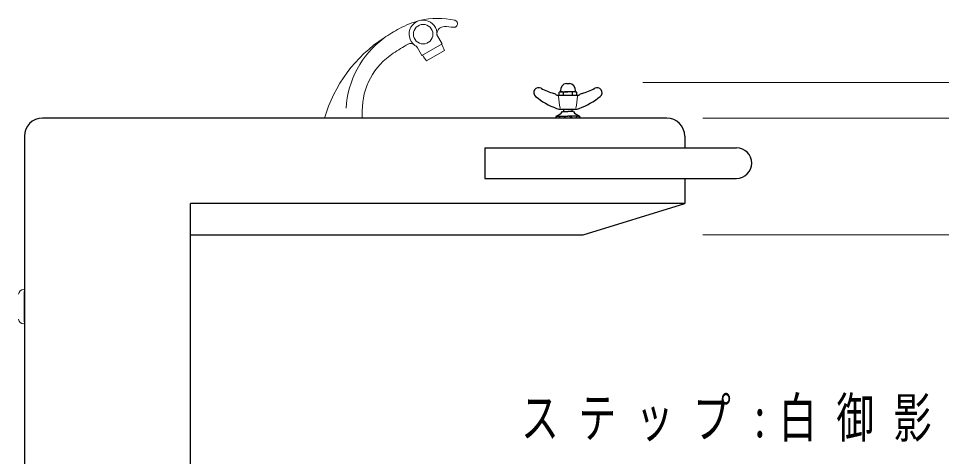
# Model space of a CAD drawing. Units: millimetres on the paper, scale 1:20. Extents: x -365 to 0, y -47 to 257.
# Drawn here: x -310.7 to -259.4, y 141.6 to 166 of the extents above; entities that cross this region are included whole.
import ezdxf

# ---------------------------------------------------------------- set-up
doc = ezdxf.new("R2010")
doc.units = ezdxf.units.MM
doc.linetypes.add('USER1', pattern=[4.5, 2.5, -2])
doc.layers.add('1_20', color=7, linetype='Continuous', lineweight=25)
doc.styles.add('ＭＳ ゴシック', font='')
doc.styles.get('ＭＳ ゴシック').set_extended_font_data('MS Gothic')

msp = doc.modelspace()

# ---------------------------------------------------------------- linework, layer by layer
at = {"layer": '1_20', "lineweight": 13}
for p, q in [((-287.448, 165.12), (-287.158, 164.617)), ((-288.577, 164.476), (-288.284, 163.967)), ((-288.284, 163.967), (-287.158, 164.617)), ((-287.188, 164.6), (-287.176, 164.578)), ((-288.253, 163.985), (-288.24, 163.963)), ((-287.033, 164.256), (-288.029, 163.681)), ((-275.999, 162.458), (-227.924, 162.458)), ((-291.609, 160.884), (-291.609, 160.478)), ((-291.609, 160.478), (-293.709, 160.478)), ((-272.659, 160.478), (-238.051, 160.478)), ((-272.659, 153.978), (-247.956, 153.978)), ((-310.437, 150.931), (-310.399, 150.931)), ((-310.437, 149.024), (-310.423, 149.024))]:
    msp.add_line(p, q, dxfattribs=at)
at = {"layer": '1_20'}
for p, q in [((-280.247, 162.418), (-280.072, 162.418)), ((-280.584, 161.953), (-280.65, 161.935)), ((-280.65, 161.753), (-280.65, 161.935)), ((-280.584, 161.953), (-280.577, 161.953)), ((-280.584, 161.953), (-280.159, 161.953)), ((-280.577, 161.953), (-280.577, 162.01)), ((-280.404, 161.753), (-280.404, 161.935)), ((-279.734, 161.953), (-280.159, 161.953)), ((-279.914, 161.753), (-279.914, 161.935)), ((-279.742, 161.953), (-279.742, 162.01)), ((-279.734, 161.953), (-279.742, 161.953)), ((-279.734, 161.953), (-279.668, 161.935)), ((-279.668, 161.753), (-279.668, 161.935)), ((-280.684, 161.753), (-279.634, 161.753)), ((-280.534, 160.978), (-279.785, 160.978)), ((-280.459, 160.847), (-280.159, 160.847)), ((-280.397, 160.847), (-280.397, 160.978)), ((-279.859, 160.847), (-280.159, 160.847)), ((-279.922, 160.847), (-279.922, 160.978)), ((-274.659, 160.478), (-309.409, 160.478)), ((-280.809, 160.597), (-280.159, 160.597)), ((-279.509, 160.597), (-280.159, 160.597)), ((-310.409, 159.478), (-310.409, 121.228)), ((-273.659, 159.478), (-273.659, 158.828)), ((-284.784, 158.828), (-284.784, 157.128)), ((-284.784, 158.828), (-270.784, 158.828)), ((-284.784, 157.128), (-270.784, 157.128)), ((-273.659, 157.128), (-273.659, 155.728)), ((-301.159, 121.228), (-301.159, 155.728)), ((-273.659, 155.728), (-301.159, 155.728)), ((-279.309, 153.978), (-273.659, 155.728)), ((-301.159, 153.978), (-279.309, 153.978)), ((-310.409, 151.114), (-310.409, 148.841)), ((-310.409, 149.128), (-310.409, 150.831))]:
    msp.add_line(p, q, dxfattribs=at)
at = {"layer": '1_20', "linetype": 'USER1', "lineweight": 13}
msp.add_line((-310.423, 149.024), (-310.399, 149.024), dxfattribs=at)
at = {"layer": '1_20', "lineweight": 13}
msp.add_circle((-288.217, 165.157), 0.545, dxfattribs=at)
for centre, radius, start, end in [((-288.222, 165.164), 0.775, 356.7001, 242.689), ((-287.394, 161.533), 4.5, 78.0566, 102.8357), ((-286.504, 165.739), 0.2, 262.6024, 88.6116), ((-282.748, 153.228), 14, 118.9899, 123.0922), ((-287.346, 161.526), 4.513, 103.5421, 118.9899), ((-287.047, 165.181), 0.4, 88.4177, 180.8058), ((-287.174, 160.583), 5, 82.6026, 88.4177), ((-286.024, 158.254), 8, 123.0922, 163.864), ((-287.306, 160.744), 5.208, 126.4143, 176.8775), ((-287.147, 165.199), 0.3, 182.0944, 209.9999), ((-282.722, 153.245), 13, 119.1616, 123.3992), ((-287.359, 161.536), 3.5, 119.0039, 119.2147), ((-288.911, 164.335), 0.3, 50.1314, 119.1616), ((-288.222, 165.16), 0.775, 230.1314, 237.9051), ((-288.793, 164.249), 0.3, 29.9998, 57.9051), ((-288.605, 163.753), 1.65, 17.7612, 30), ((-287.759, 160.884), 3.85, 123.3992, 180), ((-286.811, 164.788), 1.65, 210.0001, 222.2389), ((-277.716, 161.768), 2.968, 181.2542, 194.274), ((-282.602, 161.768), 2.968, 345.726, 358.7458), ((-310.437, 150.626), 0.305, 90, 171.676), ((-310.437, 149.329), 0.305, 188.324, 270)]:
    msp.add_arc(centre, radius, start, end, dxfattribs=at)
at = {"layer": '1_20'}
for centre, radius, start, end in [((-280.159, 162.01), 0.417, 102.0978, 180), ((-280.159, 162.01), 0.417, 0, 77.9022), ((-281.784, 161.903), 0.275, 60.9857, 230.5887), ((-280.196, 164.767), 3, 240.9857, 255.5854), ((-281.005, 161.619), 0.25, 50.122, 75.5854), ((-280.527, 161.517), 0.436, 73.6571, 106.3429), ((-280.159, 160.235), 1.718, 90, 98.2132), ((-280.159, 160.235), 1.718, 81.7868, 90), ((-279.791, 161.517), 0.436, 73.6571, 106.3429), ((-279.313, 161.619), 0.25, 104.4146, 129.878), ((-280.123, 164.767), 3, 284.4146, 299.0143), ((-278.534, 161.903), 0.275, 309.4113, 119.0143), ((-279.419, 164.781), 4, 230.5887, 249.9467), ((-280.684, 162.003), 0.25, 230.122, 270), ((-279.634, 162.003), 0.25, 270, 309.878), ((-280.899, 164.781), 4, 290.0533, 309.4113), ((-281.021, 161.264), 0.7, 287.6456, 323.4298), ((-280.534, 161.728), 0.75, 249.9467, 270), ((-279.297, 161.264), 0.7, 216.5702, 252.3545), ((-279.785, 161.728), 0.75, 270, 290.0533), ((-309.409, 159.478), 1, 90, 180), ((-280.435, 160.372), 0.436, 148.9518, 165.9204), ((-280.568, 160.372), 0.3, 149.4318, 159.2829), ((-280.722, 160.463), 0.121, 30.5682, 149.4318), ((-280.876, 160.372), 0.3, 20.7171, 30.5682), ((-279.442, 160.372), 0.3, 149.4318, 159.2829), ((-279.596, 160.463), 0.121, 30.5682, 149.4318), ((-279.883, 160.372), 0.436, 14.0796, 31.0482), ((-279.75, 160.372), 0.3, 20.7171, 30.5682), ((-274.659, 159.478), 1, 0, 90), ((-270.784, 157.978), 0.85, 270, 90)]:
    msp.add_arc(centre, radius, start, end, dxfattribs=at)
for major_axis, start_param, end_param in [((0.292, 0), 1.570796, 2.617445), ((-0.292, 0), 3.665741, 4.712389)]:
    msp.add_ellipse((-280.159, 160.372), major_axis=major_axis, ratio=0.726662, start_param=start_param, end_param=end_param, dxfattribs=at)

# ---------------------------------------------------------------- texts
at = {"layer": '1_20', "insert": (-282.769, 143.678), "char_height": 2.199, "attachment_point": 4, "style": 'ＭＳ ゴシック'}
msp.add_mtext('\\T1.52;\\W0.7;ステップ:白御影擬石', dxfattribs=at)

doc.saveas('drawing.dxf')
